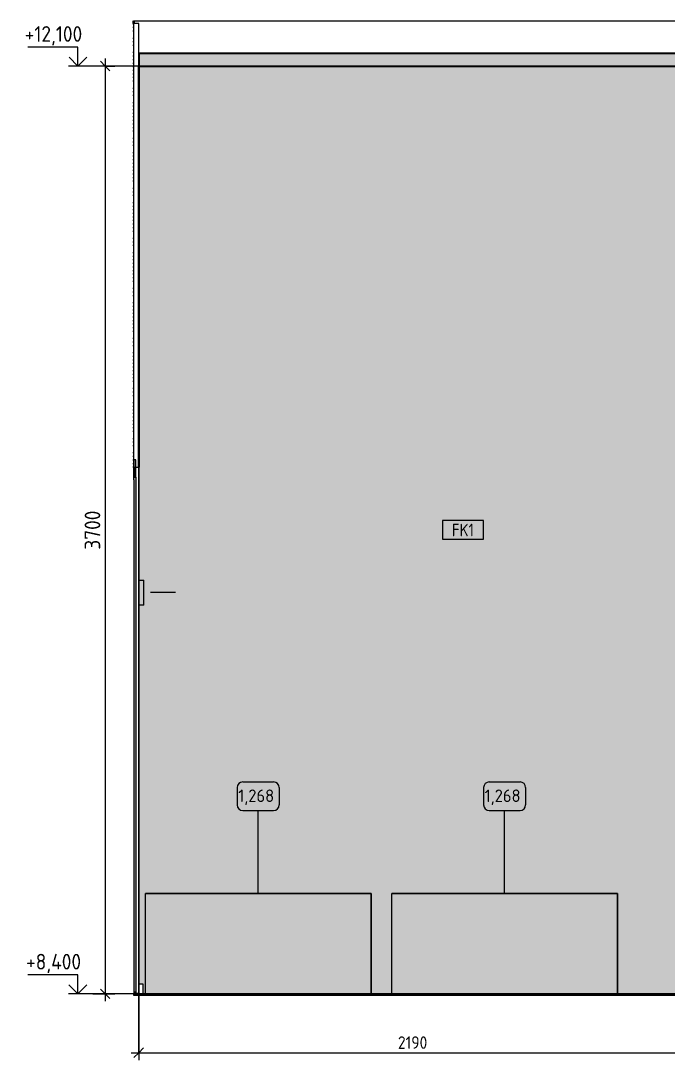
# Model space of a CAD drawing. Header units: millimetres. Extents: x 88814 to 144585, y -2434 to 12280.
# Drawn here: x 116207 to 118789, y 8135 to 12280 of the extents above; entities that cross this region are included whole.
import ezdxf

# ---------------------------------------------------------------- set-up
doc = ezdxf.new("R2010")
doc.units = ezdxf.units.MM
for name, color, linetype, lineweight in [('A-ANNO-DIMS', 7, 'Continuous', 9), ('A-ANNO-DIMS-25', 7, 'Continuous', 9), ('A-DOOR-FRAM-1', 7, 'Continuous', 9), ('A-DOOR-FRAM-2', 7, 'Continuous', 18), ('A-FLOR', 7, 'Continuous', 9), ('A-GENM', 7, 'Continuous', 9), ('A-WALL', 7, 'Continuous', 9), ('A-WALL-IDEN', 7, 'Continuous', 9), ('A-WALL-PATT', 7, 'Continuous', 9), ('G-ANNO-DIMS', 7, 'Continuous', 9), ('G-ANNO-DIMS-1', 7, 'Continuous', 20), ('I-FURN-IDEN', 7, 'Continuous', 9), ('I-WALL', 7, 'Continuous', 9), ('Ограждение', 7, 'Continuous', 9), ('Поручни', 7, 'Continuous', 9)]:
    doc.layers.add(name, color=color, linetype=linetype, lineweight=lineweight)
for name, color, linetype, lineweight, true_color in [('A-CLNG-1', 7, 'Continuous', 9, 0x787878), ('A-CLNG-FNSH-1', 7, 'Continuous', 30, 0x3c3c3c), ('A-FLOR-1', 7, 'Continuous', 9, 0x787878), ('A-FLOR-FNSH-1', 7, 'Continuous', 30, 0x3c3c3c), ('A-WALL-4', 7, 'Continuous', 30, 0x3c3c3c), ('A-WALL-5', 7, 'Continuous', 40, 0x3c3c3c), ('A-WALL-FNSH-3', 7, 'Continuous', 30, 0x3c3c3c), ('I-FURN-4', 7, 'Continuous', 9, 0xc0c0c0), ('I-FURN-6', 7, 'Continuous', 9, 0xacacac), ('I-FURN-7', 7, 'Continuous', 9, 0x9e9e9e), ('I-WALL-1', 7, 'Continuous', 9, 0x787878), ('Q-SPCQ-1', 9, 'Continuous', 9, 0x808080), ('Q-SPCQ-2', 7, 'Continuous', 9, 0x7f7f7f)]:
    doc.layers.add(name, color=color, linetype=linetype, lineweight=lineweight, true_color=true_color)
doc.layers.add('I-FURN-5', color=7, linetype='Continuous', lineweight=9, true_color=0x7f7f7f, transparency=0.7)
doc.styles.add('GOST Common_1', font='GOST_Common.ttf', dxfattribs={"height": 50})
doc.styles.add('GOST Common_3', font='GOST_Common.ttf', dxfattribs={"width": 0.9, "height": 50})
doc.styles.add('ISOCPEUR_1', font='isocpeur.ttf', dxfattribs={"width": 0.9, "height": 62.5})
doc.styles.add('ISOCPEUR_2', font='isocpeur.ttf', dxfattribs={"width": 0.9, "height": 50})
doc.dimstyles.new('ISO-2_0_0_9К_Средний_округл2', dxfattribs={"dimscale": 304.8, "dimtxt": 49.799059, "dimasz": 0.123031, "dimexe": 0.098425, "dimexo": 0, "dimgap": 0, "dimtad": 1, "dimdec": 0, "dimrnd": 10, "dimzin": 0, "dimdsep": 46, "dimtxsty": 'ISOCPEUR_2', "dimblk1": 'OBLIQUE', "dimblk2": 'OBLIQUE', "dimsah": 1, "dimcen": 0.09, "dimdle": 0.098425, "dimazin": 0, "dimtfac": 1, "dimtdec": 4, "dimtix": 1, "dimtmove": 0, "dimatfit": 3, "dimfxl": 1, "dimtvp": 1, "dimtolj": 1, "dimtzin": 0, "dimarcsym": 2})
doc.dimstyles.new('ISO-2_5_0_9К_БОЛЬШОЙ_1', dxfattribs={"dimscale": 304.8, "dimtxt": 62.248823, "dimasz": 0.123031, "dimexe": 0.098425, "dimexo": 0.246063, "dimgap": 0, "dimtad": 1, "dimdec": 0, "dimrnd": 10, "dimzin": 0, "dimdsep": 46, "dimtxsty": 'ISOCPEUR_1', "dimblk1": 'OBLIQUE', "dimblk2": 'OBLIQUE', "dimsah": 1, "dimcen": 0.09, "dimdle": 0.098425, "dimazin": 0, "dimtfac": 1, "dimtdec": 4, "dimtix": 1, "dimtmove": 0, "dimatfit": 3, "dimfxl": 1, "dimtvp": 1, "dimtolj": 1, "dimtzin": 0, "dimarcsym": 2})

# ---------------------------------------------------------------- blocks, each defined once
blk = doc.blocks.new('110_Дверь_СКБ_1Ст_Внутренняя1 - Д-7а_л__950x2100h_Туалет-32220591-Развертка 3_25-2')
at = {"layer": 'A-DOOR-FRAM-1'}
for points in [[(-5180.5, 10450), (-5180, 10450), (-5180, 10500), (-5180.5, 10500)], [(-5172, 10460), (-5172, 10500), (-5180, 10500), (-5180, 10460)], [(-5180.5, 8406.3), (-5180, 8406.3), (-5180, 10450), (-5180.5, 10450), (-5180.5, 8637.3)], [(-5172, 8406.3), (-5172, 10460), (-5180, 10460), (-5180, 8406.3), (-5173.2, 8406.3)]]:
    blk.add_hatch(color=256, dxfattribs=at).paths.add_polyline_path(points)
for p, q in [((-5180, 10450), (-5180, 8406.3)), ((-5172, 10460), (-5172, 8406.3))]:
    blk.add_line(p, q, dxfattribs=at)
at = {"layer": 'A-DOOR-FRAM-2'}
for p, q in [((-5172, 10530), (-5180, 10530)), ((-5180, 10530), (-5180, 10460)), ((-5172, 10460), (-5172, 10530)), ((-5180, 10500), (-5180.5, 10500)), ((-5180, 10450), (-5180, 10500)), ((-5180.5, 10450), (-5180, 10450)), ((-5180, 10460), (-5172, 10460))]:
    blk.add_line(p, q, dxfattribs=at)
blk = doc.blocks.new('Шкаф параметрический - 1_268-25587356-Развертка 3_25-2')
at = {"layer": 'I-FURN-5'}
blk.add_hatch(color=256, dxfattribs=at).paths.add_polyline_path([(-3250.8, 8400), (-3250.8, 8800), (-4150.8, 8800), (-4150.8, 8400), (-3254.6, 8400)])
at = {"layer": 'I-FURN-4'}
for p, q in [((-4150.8, 8800), (-3250.8, 8800)), ((-4150.8, 8400), (-4150.8, 8800)), ((-3250.8, 8400), (-3250.8, 8800))]:
    blk.add_line(p, q, dxfattribs=at)
at = {"layer": 'I-FURN-6'}
for p, q in [((-4150.8, 8800), (-3250.8, 8800)), ((-4150.8, 8800), (-3250.8, 8800)), ((-3250.8, 8800), (-4150.8, 8800)), ((-4150.8, 8400), (-4150.8, 8800)), ((-3250.8, 8800), (-3250.8, 8400))]:
    blk.add_line(p, q, dxfattribs=at)
at = {"layer": 'I-FURN-7'}
blk.add_line((-4150.8, 8400), (-3250.8, 8400), dxfattribs=at)
blk = doc.blocks.new('Шкаф параметрический - 1_268-V26-Развертка 3_25-2')
at = {"layer": 'I-FURN-5'}
blk.add_hatch(color=256, dxfattribs=at).paths.add_polyline_path([(-4237.2, 8400), (-4233.3, 8400), (-4233.3, 8800), (-5133.3, 8800), (-5133.3, 8400), (-4394.4, 8400)])
at = {"layer": 'I-FURN-4'}
for p, q in [((-5133.3, 8800), (-4233.3, 8800)), ((-5133.3, 8400), (-5133.3, 8800)), ((-4233.3, 8400), (-4233.3, 8800))]:
    blk.add_line(p, q, dxfattribs=at)
at = {"layer": 'I-FURN-6'}
for p, q in [((-5133.3, 8800), (-4233.3, 8800)), ((-5133.3, 8800), (-4233.3, 8800)), ((-4233.3, 8800), (-5133.3, 8800)), ((-5133.3, 8400), (-5133.3, 8800)), ((-4233.3, 8800), (-4233.3, 8400))]:
    blk.add_line(p, q, dxfattribs=at)
at = {"layer": 'I-FURN-7'}
blk.add_line((-5133.3, 8400), (-4233.3, 8400), dxfattribs=at)
blk = doc.blocks.new('Плинтус - Плинтус светлый _сад_-33412374-Развертка 3_25-2')
at = {"layer": 'A-GENM'}
for p, q in [((-5159, 8400), (-5159, 8440)), ((-5159, 8440), (-5144, 8440)), ((-5144, 8440), (-5144, 8400))]:
    blk.add_line(p, q, dxfattribs=at)
blk = doc.blocks.new('Проводная кнопка сброса GC-0421W1 - Кнопка выхода 2-29719815-Развертка 3_25-2')
at = {"layer": 'Q-SPCQ-2'}
blk.add_hatch(color=256, dxfattribs=at).paths.add_polyline_path([(-5140, 9950), (-5140, 10050), (-5159, 10050), (-5159, 9950)])
at = {"layer": 'Q-SPCQ-1'}
for p, q in [((-5159, 10050), (-5140, 10050)), ((-5140, 9950), (-5140, 10050)), ((-5013.7, 10000), (-5112.7, 10000)), ((-5012.8, 10000), (-5111.8, 10000)), ((-5063, 10000), (-5063, 10000)), ((-5062.3, 10000), (-5062.3, 10000)), ((-5140, 9950), (-5159, 9950))]:
    blk.add_line(p, q, dxfattribs=at)
blk = doc.blocks.new('Ограждение - Ограждение-32882446-Развертка 3_25-2')
at = {"layer": 'Ограждение'}
blk.add_hatch(color=256, dxfattribs=at).paths.add_polyline_path([(-5171, 8400), (-5170, 8400), (-5170, 8406.3), (-5180.5, 8406.3), (-5180.5, 8400), (-5172, 8400)])
at = {"layer": 'Поручни'}
for p, q in [((-5170, 8406.3), (-5180.5, 8406.3)), ((-5180.5, 8400), (-5170, 8400)), ((-5170, 8400), (-5170, 8406.3))]:
    blk.add_line(p, q, dxfattribs=at)
blk = doc.blocks.new('Высотные отметки - Стрелка_Верх-17668718-Развертка 3_25-2')
at = {"layer": 'G-ANNO-DIMS'}
for p, q in [((-5402.2, 12175), (-5602.2, 12175)), ((-5402.2, 12100), (-5402.2, 12175)), ((-5364.3, 12100), (-5439.3, 12100))]:
    blk.add_line(p, q, dxfattribs=at)
at = {"layer": 'G-ANNO-DIMS-1'}
for q in [(-5437.6, 12135.4), (-5366.8, 12135.4)]:
    blk.add_line((-5402.2, 12100), q, dxfattribs=at)
blk = doc.blocks.new('DIMBLOCK28-Развертка 3_25-2')
at = {"layer": 'A-ANNO-DIMS-25'}
for p, q in [((116677.3, 8400), (116677.3, 8135)), ((116677.3, 8165), (116677.3, 8400)), ((118862.3, 8400), (118862.3, 8135)), ((118862.3, 8165), (118862.3, 8400)), ((116647.3, 8165), (118862.3, 8165))]:
    blk.add_line(p, q, dxfattribs=at)
at = {"layer": 'A-ANNO-DIMS-25', "lineweight": 20}
for p, q in [((116677.3, 8165), (116696, 8183.7)), ((118862.3, 8165), (118881, 8183.7)), ((116677.3, 8165), (116658.5, 8146.2)), ((118862.3, 8165), (118843.5, 8146.2))]:
    blk.add_line(p, q, dxfattribs=at)
at = {"layer": 'A-ANNO-DIMS-25', "color": 0, "insert": (117710.9, 8230.3), "char_height": 50, "width": 141.353, "attachment_point": 1, "line_spacing_factor": 1.149209, "style": 'ISOCPEUR_2'}
blk.add_mtext('2190', dxfattribs=at)
blk = doc.blocks.new('_Oblique')
at = {"color": 0, "linetype": 'ByBlock', "lineweight": -2}
blk.add_line((-0.5, -0.5), (0.5, 0.5), dxfattribs=at)
blk = doc.blocks.new('Марка_Мебель - В прямоуг_Balcon_Марка-25523697-Развертка 3_25-2')
at = {"layer": 'I-FURN-IDEN'}
for p, q in [((-4744.7, 9244.8), (-4622, 9244.8)), ((-4767.2, 9222.3), (-4767.2, 9153.3)), ((-4599.5, 9222.3), (-4599.5, 9153.5)), ((-4744.9, 9131), (-4622, 9131))]:
    blk.add_line(p, q, dxfattribs=at)
for centre, radius, start, end in [((-4744.7, 9222.3), 22.5, 90, 180), ((-4622, 9222.3), 22.5, 0, 90), ((-4744.9, 9153.3), 22.3, 180, 270), ((-4622, 9153.5), 22.5, 270, 0)]:
    blk.add_arc(centre, radius, start, end, dxfattribs=at)
blk = doc.blocks.new('DIMBLOCK32-Развертка 3_25-2')
at = {"layer": 'A-ANNO-DIMS-25', "lineweight": 20}
for p, q in [((116543.3, 12100), (116524.6, 12118.8)), ((116543.3, 12100), (116562.1, 12081.2)), ((116543.3, 8400), (116524.6, 8418.7)), ((116543.3, 8400), (116562.1, 8381.2))]:
    blk.add_line(p, q, dxfattribs=at)
at = {"layer": 'A-ANNO-DIMS-25'}
for p, q in [((116543.3, 12130), (116543.3, 8370)), ((116577.3, 12100), (116513.3, 12100)), ((116543.3, 12100), (116582.3, 12100)), ((116494.8, 8400), (116573.3, 8400)), ((116543.3, 8400), (116582.3, 8400))]:
    blk.add_line(p, q, dxfattribs=at)
at = {"layer": 'A-ANNO-DIMS-25', "color": 0, "insert": (116461.7, 10171), "char_height": 62.5, "width": 189.619, "attachment_point": 1, "rotation": 90, "line_spacing_factor": 1.149209, "style": 'ISOCPEUR_1'}
blk.add_mtext('3700', dxfattribs=at)
blk = doc.blocks.new('М_стена_0001 - Типоразмер_без рамки-25382661-Развертка 3_25-2')
at = {"layer": 'A-WALL-IDEN'}
for p, q in [((-3784.7, 10288.1), (-3948, 10288.1)), ((-3948, 10288.1), (-3948, 10213.1)), ((-3784.7, 10213.1), (-3784.7, 10288.1)), ((-3948, 10213.1), (-3784.7, 10213.1))]:
    blk.add_line(p, q, dxfattribs=at)

msp = doc.modelspace()

# ---------------------------------------------------------------- hatches: boundary and pattern name
at = {"layer": 'A-CLNG-1'}
msp.add_hatch(color=256, dxfattribs=at).paths.add_polyline_path([(116677.3, 12100), (121666.3, 12100), (121666.3, 12150), (116677.3, 12150), (116677.3, 12100.7)])
at = {"layer": 'A-FLOR-1'}
h = msp.add_hatch(dxfattribs=at)
h.set_pattern_fill('FP_13', color=256, style=0, pattern_type=2)
h.set_pattern_definition([(45, (121837.288, 0), (-18.85854, 18.85854), [26.67, -4.445, 0.889, -4.445]), (45, (121837.288, 18.847), (-18.85854, 18.85854), []), (50, (121837.288, 0), (31.88227, -2.78904), [3.334, -36.671]), (355, (121837.288, 0), (-6.16744, 33.43476), [2.667, -29.337]), (100.451, (121839.945, -0.232), (25.71478, 30.64491), [2.833, -31.166]), (46.184, (121837.288, 8.89), (47.43861, -7.35742), [5.001, -55.007]), (96.636, (121841.24, 8.277), (41.54552, 43.30015), [4.25, -46.749]), (351.184, (121837.29, 8.89), (41.54594, 43.29915), [4, -44.005]), (21, (121841.733, 6.667), (26.53271, -17.896184), [3.334, -36.671]), (326, (121841.733, 6.667), (10.81533, 32.23273), [2.667, -29.337]), (71.451, (121843.944, 5.176), (37.3476, 14.33587), [2.833, -31.166]), (37.5, (121837.288, 0), (0.540908, 14.797043), [0.8382, -28.143, 0.8382, -28.943, -29.448]), (37.5, (121837.288, 0), (0.540908, 14.797043), [-58.763, 0.8382, -28.61]), (7.5, (121837.288, 0), (11.693745, 17.531323), [0.8382, -16.142, 0.8382, -27.476, -11.224]), (7.5, (121837.288, 0), (11.693745, 17.531323), [-45.295, 0.8382, -10.385]), (327.5, (121827.376, 0), (23.728552, -1.002312), [0.8382, -10.274, 0.8382, -33.833, -46.006]), (327.5, (121827.376, 0), (23.728552, -1.002312), [-45.783, 0.8382, -45.168]), (317.5, (121822.93, 0), (25.92281, 4.44989), [0.8382, -13.608, 0.8382, -22.187, -32.671]), (317.5, (121822.93, 0), (25.92281, 4.44989), [-37.471, 0.8382, -31.833])])
h.paths.add_polyline_path([(116678.3, 8394.5), (121687.3, 8394.5), (121687.3, 8395), (116656.8, 8395), (116656.8, 8394.5), (116677.3, 8394.5)])
at = {"layer": 'A-WALL-PATT'}
h = msp.add_hatch(color=256, dxfattribs=at)
h.paths.add_polyline_path([(116704, 8400), (116704, 8800), (117604, 8800), (117604, 8400), (117686.5, 8400), (117686.5, 8800), (118586.5, 8800), (118586.5, 8400), (118862.3, 8400), (118862.3, 10555), (120372.3, 10555), (120372.3, 8400), (120411.8, 8400), (120411.8, 8860), (121306.8, 8860), (121306.9, 8920), (121666.3, 8920), (121666.3, 12100), (116678.3, 12100), (116678.3, 10050), (116697.3, 10050), (116697.3, 9950), (116678.3, 9950), (116678.3, 8440), (116693.3, 8440), (116693.3, 8400)])
h.paths.add_polyline_path([(121666.3, 8400), (121666.3, 8897.9), (121646.8, 8897.9), (121646.8, 8400)])
h.paths.add_polyline_path([(121281.8, 8400), (121281.8, 8820), (120451.8, 8820), (120451.8, 8400), (121216.1, 8400)])
h.paths.add_polyline_path([(121405.3, 8530), (121451.3, 8530), (121451.3, 8547.5), (121405.3, 8547.5), (121405.3, 8546.3)])
h.paths.add_polyline_path([(121387.3, 8530), (121387.3, 8830), (121405.3, 8830), (121405.3, 8812.5), (121451.3, 8812.5), (121451.3, 8830), (121469.3, 8830), (121469.3, 8812.5), (121533.3, 8812.5), (121533.3, 8830), (121551.3, 8830), (121551.3, 8530), (121596.8, 8530), (121596.8, 8850), (121322.9, 8850), (121322.9, 8530), (121373.3, 8530)])
h.paths.add_polyline_path([(121469.3, 8530), (121533.3, 8530), (121533.3, 8547.5), (121469.3, 8547.5), (121469.3, 8546.3)])
h.paths.add_polyline_path([(121501.3, 8562.5), (121503.2, 8562.5), (121533.3, 8562.5), (121533.3, 8797.5), (121469.3, 8797.5), (121469.3, 8562.5), (121499.8, 8562.5)])
h.paths.add_polyline_path([(121405.3, 8562.5), (121451.3, 8562.5), (121451.3, 8797.5), (121405.3, 8797.5), (121405.3, 8576.6)])
at = {"layer": 'I-WALL-1'}
h = msp.add_hatch(dxfattribs=at)
h.set_pattern_fill('FP_12', color=256, style=0, pattern_type=2)
h.set_pattern_definition([(45, (121837.288, 0), (-14.25598, 14.25598), []), (45, (121851.544, 0), (-14.25598, 14.25598), [25.202, -5.04, 0.8382, -4.202])])
h.paths.add_polyline_path([(116656.8, 10500), (116657.3, 10500), (116657.2, 12280), (116656.8, 12280), (116656.8, 12100)])
h = msp.add_hatch(dxfattribs=at)
h.set_pattern_fill('FP_11', color=256, style=0, pattern_type=2)
h.set_pattern_definition([(0, (121837.288, 0), (30.48, 7.62), [2.515, -20.345, 2.515, -20.345, -121.92]), (0, (121837.288, 0), (30.48, 7.62), [-45.72, 2.515, -43.205, 2.515, -20.345, -53.34]), (0, (121837.288, 0), (30.48, 7.62), [-114.3, 2.515, -12.725, 2.515, -35.585]), (120, (121848.718, 3.81), (-21.8391136, 22.5864543), [2.515, -20.345, 2.515, -20.345, -121.92]), (120, (121848.718, 3.81), (-21.8391136, 22.5864543), [-45.72, 2.515, -43.205, 2.515, -20.345, -53.34]), (120, (121848.718, 3.81), (-21.8391136, 22.5864543), [-114.3, 2.515, -12.725, 2.515, -35.585]), (240, (121852.528, 19.05), (-8.6408864, -30.2064543), [2.515, -20.345, 2.515, -20.345, -121.92]), (240, (121852.528, 19.05), (-8.6408864, -30.2064543), [-45.72, 2.515, -43.205, 2.515, -20.345, -53.34]), (240, (121852.528, 19.05), (-8.6408864, -30.2064543), [-114.3, 2.515, -12.725, 2.515, -35.585])])
h.paths.add_polyline_path([(116677.3, 8395), (116677.3, 8400), (116666.3, 8400), (116666.3, 8395)])

# ---------------------------------------------------------------- linework, layer by layer
at = {"layer": 'A-CLNG-FNSH-1'}
for p, q in [((121666.3, 12150), (116677.3, 12150)), ((116677.3, 12150), (116677.3, 12100)), ((116677.3, 12100), (121666.3, 12100))]:
    msp.add_line(p, q, dxfattribs=at)
at = {"layer": 'A-FLOR'}
for p, q in [((116656.8, 12280), (121687.3, 12280)), ((121687.8, 8400), (116677.3, 8400))]:
    msp.add_line(p, q, dxfattribs=at)
at = {"layer": 'A-FLOR-FNSH-1'}
for p, q in [((116666.3, 8400), (116656.8, 8400)), ((121687.3, 8395), (116656.8, 8395)), ((116666.3, 8394.5), (116666.3, 8400))]:
    msp.add_line(p, q, dxfattribs=at)
at = {"layer": 'A-WALL'}
msp.add_line((116657.3, 10500), (116657.3, 12270), dxfattribs=at)
at = {"layer": 'A-WALL-4'}
for p, q in [((116657.3, 8400), (116657.3, 8394.5)), ((116677.3, 8400), (116666.3, 8400)), ((116677.3, 8394.5), (116677.3, 8400))]:
    msp.add_line(p, q, dxfattribs=at)
at = {"layer": 'A-WALL-5'}
for p, q in [((116657.3, 12270), (116657.3, 12280.5)), ((116656.8, 10500), (116657.3, 10500))]:
    msp.add_line(p, q, dxfattribs=at)
at = {"layer": 'A-WALL-FNSH-3'}
for p, q in [((116677.3, 12100), (116677.3, 10500)), ((116678.3, 10500), (116678.3, 12100)), ((116677.3, 10500), (116678.3, 10500))]:
    msp.add_line(p, q, dxfattribs=at)
at = {"layer": 'G-ANNO-DIMS'}
for p, q in [((116538, 12100), (116435.1, 12100)), ((116775.8, 12100), (116538, 12100)), ((116480.4, 8400), (116434.7, 8400)), ((116767, 8400), (116480.4, 8400))]:
    msp.add_line(p, q, dxfattribs=at)
at = {"layer": 'I-FURN-IDEN'}
for p, q in [((117154, 8800), (117154, 9131)), ((118136.5, 8800), (118136.5, 9131))]:
    msp.add_line(p, q, dxfattribs=at)
at = {"layer": 'I-WALL'}
for p, q in [((116677.3, 12270), (116657.3, 12270)), ((116677.3, 8400), (116677.3, 12270)), ((116657.3, 10500), (116677.3, 10500)), ((116678.3, 10500), (116678.3, 8400))]:
    msp.add_line(p, q, dxfattribs=at)

# ---------------------------------------------------------------- block references
at = {"layer": 'A-DOOR-FRAM-1'}
msp.add_blockref('110_Дверь_СКБ_1Ст_Внутренняя1 - Д-7а_л__950x2100h_Туалет-32220591-Развертка 3_25-2', (121837.3, 0), dxfattribs=at)
at = {"layer": 'A-GENM'}
msp.add_blockref('Плинтус - Плинтус светлый _сад_-33412374-Развертка 3_25-2', (121837.3, 0), dxfattribs=at)
at = {"layer": 'A-WALL-IDEN'}
msp.add_blockref('М_стена_0001 - Типоразмер_без рамки-25382661-Развертка 3_25-2', (121837.3, 0), dxfattribs=at)
at = {"layer": 'G-ANNO-DIMS'}
for p in [(121837.3, 0), (121836.8, -3700)]:
    msp.add_blockref('Высотные отметки - Стрелка_Верх-17668718-Развертка 3_25-2', p, dxfattribs=at)
at = {"layer": 'I-FURN-4'}
for name in ['Шкаф параметрический - 1_268-V26-Развертка 3_25-2', 'Шкаф параметрический - 1_268-25587356-Развертка 3_25-2']:
    msp.add_blockref(name, (121837.3, 0), dxfattribs=at)
at = {"layer": 'I-FURN-IDEN'}
for p in [(121837.3, 0), (122819.8, 0)]:
    msp.add_blockref('Марка_Мебель - В прямоуг_Balcon_Марка-25523697-Развертка 3_25-2', p, dxfattribs=at)
at = {"layer": 'Q-SPCQ-1'}
msp.add_blockref('Проводная кнопка сброса GC-0421W1 - Кнопка выхода 2-29719815-Развертка 3_25-2', (121837.3, 0), dxfattribs=at)
at = {"layer": 'Поручни'}
msp.add_blockref('Ограждение - Ограждение-32882446-Развертка 3_25-2', (121837.3, 0), dxfattribs=at)

# ---------------------------------------------------------------- texts
at = {"layer": 'A-WALL-IDEN', "insert": (117926.1, 10274.5), "char_height": 50, "width": 111.835, "attachment_point": 1, "style": 'GOST Common_3'}
msp.add_mtext('FK1', dxfattribs=at)
at = {"layer": 'I-FURN-IDEN', "char_height": 50, "width": 184.388, "attachment_point": 1, "style": 'GOST Common_1'}
for insert in [(117074.2, 9214.7), (118056.7, 9214.7)]:
    msp.add_mtext('1,268', dxfattribs=dict(at, insert=insert))

# ---------------------------------------------------------------- dimensions: what is measured, and where the dimension line sits
at = {"layer": 'A-ANNO-DIMS'}
dim = msp.add_linear_dim(base=(118862.3, 8165), p1=(116677.3, 8400), p2=(118862.3, 8400), dimstyle='ISO-2_0_0_9К_Средний_округл2', override={"dimpost": '<>', "dimfxl": 2185.000005}, dxfattribs=at)
dim.commit()
dim.dimension.update_dxf_attribs({"geometry": 'DIMBLOCK28-Развертка 3_25-2', "text_midpoint": (117769.8, 8190)})

# ---------------------------------------------------------------- next in the draw order: texts
at = {"layer": 'G-ANNO-DIMS', "char_height": 62.5, "attachment_point": 1, "line_spacing_factor": 1.149209, "style": 'ISOCPEUR_1', "bg_fill": 3, "box_fill_scale": 1.25, "bg_fill_color": 256, "bg_fill_true_color": 13158600, "bg_fill_transparency": 0}
for s, insert, width in [('+12,100', (116222.8, 12259.2), 275.62), ('+8,400', (116228.2, 8559.2), 261.428)]:
    msp.add_mtext(s, dxfattribs=dict(at, insert=insert, width=width))

# ---------------------------------------------------------------- next in the draw order: dimensions: what is measured, and where the dimension line sits
at = {"layer": 'A-ANNO-DIMS'}
dim = msp.add_linear_dim(base=(116543.3, 8400), p1=(116652.3, 12100), p2=(116569.8, 8400), angle=90, dimstyle='ISO-2_5_0_9К_БОЛЬШОЙ_1', override={"dimpost": '<>', "dimfxl": 3700.919387}, dxfattribs=at)
dim.commit()
dim.dimension.update_dxf_attribs({"geometry": 'DIMBLOCK32-Развертка 3_25-2', "text_midpoint": (116512.1, 10250)})

doc.saveas('drawing.dxf')
